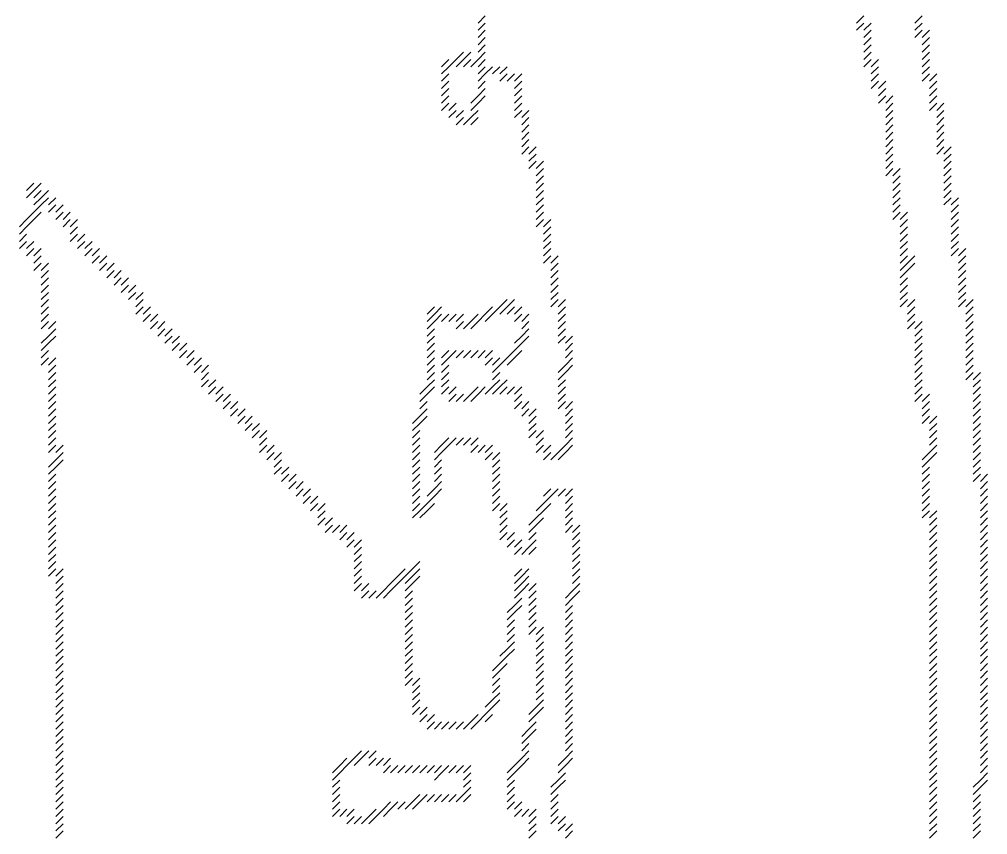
# Model space of a CAD drawing. Header units: metres. Extents: x 5 to 1923, y 5 to 1083.
# Drawn here: x 1333 to 1466, y 451.5 to 563.5 of the extents above; entities that cross this region are included whole.
import ezdxf

# ---------------------------------------------------------------- set-up
doc = ezdxf.new("R2010")
doc.units = ezdxf.units.M

msp = doc.modelspace()

# ---------------------------------------------------------------- linework, layer by layer
for p, q in [((1396, 563), (1397, 564)), ((1448, 563), (1449, 564)), ((1456, 563), (1457, 564)), ((1396, 562), (1397, 563)), ((1448, 562), (1449, 563)), ((1449, 562), (1450, 563)), ((1456, 562), (1457, 563)), ((1396, 561), (1397, 562)), ((1449, 561), (1450, 562)), ((1456, 561), (1457, 562)), ((1457, 561), (1458, 562)), ((1396, 560), (1397, 561)), ((1396, 559), (1397, 560)), ((1449, 560), (1450, 561)), ((1449, 559), (1450, 560)), ((1457, 560), (1458, 561)), ((1457, 559), (1458, 560)), ((1393, 558), (1394, 559)), ((1394, 558), (1395, 559)), ((1396, 558), (1397, 559)), ((1449, 558), (1450, 559)), ((1457, 558), (1458, 559)), ((1391, 557), (1392, 558)), ((1392, 557), (1393, 558)), ((1393, 557), (1394, 558)), ((1394, 557), (1395, 558)), ((1395, 557), (1396, 558)), ((1396, 557), (1397, 558)), ((1449, 557), (1450, 558)), ((1450, 557), (1451, 558)), ((1457, 557), (1458, 558)), ((1391, 556), (1392, 557)), ((1391, 555), (1392, 556)), ((1396, 556), (1397, 557)), ((1396, 555), (1397, 556)), ((1397, 556), (1398, 557)), ((1398, 556), (1399, 557)), ((1399, 556), (1400, 557)), ((1399, 555), (1400, 556)), ((1400, 555), (1401, 556)), ((1401, 555), (1402, 556)), ((1450, 556), (1451, 557)), ((1450, 555), (1451, 556)), ((1457, 556), (1458, 557)), ((1457, 555), (1458, 556)), ((1458, 555), (1459, 556)), ((1391, 554), (1392, 555)), ((1396, 554), (1397, 555)), ((1401, 554), (1402, 555)), ((1450, 554), (1451, 555)), ((1451, 554), (1452, 555)), ((1458, 554), (1459, 555)), ((1391, 553), (1392, 554)), ((1396, 553), (1397, 554)), ((1401, 553), (1402, 554)), ((1451, 553), (1452, 554)), ((1458, 553), (1459, 554)), ((1391, 552), (1392, 553)), ((1391, 551), (1392, 552)), ((1392, 551), (1393, 552)), ((1395, 552), (1396, 553)), ((1395, 551), (1396, 552)), ((1396, 552), (1397, 553)), ((1401, 552), (1402, 553)), ((1401, 551), (1402, 552)), ((1451, 552), (1452, 553)), ((1452, 552), (1453, 553)), ((1452, 551), (1453, 552)), ((1458, 552), (1459, 553)), ((1458, 551), (1459, 552)), ((1459, 551), (1460, 552)), ((1392, 550), (1393, 551)), ((1393, 550), (1394, 551)), ((1395, 550), (1396, 551)), ((1401, 550), (1402, 551)), ((1402, 550), (1403, 551)), ((1452, 550), (1453, 551)), ((1459, 550), (1460, 551)), ((1393, 549), (1394, 550)), ((1394, 549), (1395, 550)), ((1395, 549), (1396, 550)), ((1402, 549), (1403, 550)), ((1452, 549), (1453, 550)), ((1459, 549), (1460, 550)), ((1402, 548), (1403, 549)), ((1402, 547), (1403, 548)), ((1452, 548), (1453, 549)), ((1452, 547), (1453, 548)), ((1459, 548), (1460, 549)), ((1459, 547), (1460, 548)), ((1402, 546), (1403, 547)), ((1452, 546), (1453, 547)), ((1459, 546), (1460, 547)), ((1402, 545), (1403, 546)), ((1403, 545), (1404, 546)), ((1452, 545), (1453, 546)), ((1459, 545), (1460, 546)), ((1460, 545), (1461, 546)), ((1403, 544), (1404, 545)), ((1403, 543), (1404, 544)), ((1404, 543), (1405, 544)), ((1452, 544), (1453, 545)), ((1452, 543), (1453, 544)), ((1460, 544), (1461, 545)), ((1460, 543), (1461, 544)), ((1404, 542), (1405, 543)), ((1452, 542), (1453, 543)), ((1453, 542), (1454, 543)), ((1460, 542), (1461, 543)), ((1404, 541), (1405, 542)), ((1453, 541), (1454, 542)), ((1460, 541), (1461, 542)), ((1334, 540), (1335, 541)), ((1334, 539), (1335, 540)), ((1335, 540), (1336, 541)), ((1335, 539), (1336, 540)), ((1336, 539), (1337, 540)), ((1404, 540), (1405, 541)), ((1404, 539), (1405, 540)), ((1453, 540), (1454, 541)), ((1453, 539), (1454, 540)), ((1460, 540), (1461, 541)), ((1460, 539), (1461, 540)), ((1335, 538), (1336, 539)), ((1336, 538), (1337, 539)), ((1337, 538), (1338, 539)), ((1404, 538), (1405, 539)), ((1453, 538), (1454, 539)), ((1460, 538), (1461, 539)), ((1461, 538), (1462, 539)), ((1335, 537), (1336, 538)), ((1337, 537), (1338, 538)), ((1338, 537), (1339, 538)), ((1404, 537), (1405, 538)), ((1453, 537), (1454, 538)), ((1461, 537), (1462, 538)), ((1333, 535), (1334, 536)), ((1334, 536), (1335, 537)), ((1334, 535), (1335, 536)), ((1335, 536), (1336, 537)), ((1338, 536), (1339, 537)), ((1339, 536), (1340, 537)), ((1339, 535), (1340, 536)), ((1340, 535), (1341, 536)), ((1404, 536), (1405, 537)), ((1404, 535), (1405, 536)), ((1405, 535), (1406, 536)), ((1453, 536), (1454, 537)), ((1454, 536), (1455, 537)), ((1454, 535), (1455, 536)), ((1461, 536), (1462, 537)), ((1461, 535), (1462, 536)), ((1333, 534), (1334, 535)), ((1340, 534), (1341, 535)), ((1405, 534), (1406, 535)), ((1454, 534), (1455, 535)), ((1461, 534), (1462, 535)), ((1333, 533), (1334, 534)), ((1340, 533), (1341, 534)), ((1341, 533), (1342, 534)), ((1405, 533), (1406, 534)), ((1454, 533), (1455, 534)), ((1461, 533), (1462, 534)), ((1333, 532), (1334, 533)), ((1334, 532), (1335, 533)), ((1334, 531), (1335, 532)), ((1335, 531), (1336, 532)), ((1341, 532), (1342, 533)), ((1342, 532), (1343, 533)), ((1342, 531), (1343, 532)), ((1343, 531), (1344, 532)), ((1405, 532), (1406, 533)), ((1405, 531), (1406, 532)), ((1454, 532), (1455, 533)), ((1454, 531), (1455, 532)), ((1461, 532), (1462, 533)), ((1461, 531), (1462, 532)), ((1462, 531), (1463, 532)), ((1335, 530), (1336, 531)), ((1343, 530), (1344, 531)), ((1344, 530), (1345, 531)), ((1405, 530), (1406, 531)), ((1406, 530), (1407, 531)), ((1454, 530), (1455, 531)), ((1455, 530), (1456, 531)), ((1462, 530), (1463, 531)), ((1335, 529), (1336, 530)), ((1336, 529), (1337, 530)), ((1344, 529), (1345, 530)), ((1345, 529), (1346, 530)), ((1406, 529), (1407, 530)), ((1454, 529), (1455, 530)), ((1455, 529), (1456, 530)), ((1462, 529), (1463, 530)), ((1336, 528), (1337, 529)), ((1345, 528), (1346, 529)), ((1346, 528), (1347, 529)), ((1406, 528), (1407, 529)), ((1454, 528), (1455, 529)), ((1462, 528), (1463, 529)), ((1336, 527), (1337, 528)), ((1336, 526), (1337, 527)), ((1346, 527), (1347, 528)), ((1347, 527), (1348, 528)), ((1347, 526), (1348, 527)), ((1348, 526), (1349, 527)), ((1406, 527), (1407, 528)), ((1406, 526), (1407, 527)), ((1454, 527), (1455, 528)), ((1454, 526), (1455, 527)), ((1462, 527), (1463, 528)), ((1462, 526), (1463, 527)), ((1336, 525), (1337, 526)), ((1348, 525), (1349, 526)), ((1349, 525), (1350, 526)), ((1406, 525), (1407, 526)), ((1454, 525), (1455, 526)), ((1462, 525), (1463, 526)), ((1336, 524), (1337, 525)), ((1349, 524), (1350, 525)), ((1399, 524), (1400, 525)), ((1400, 524), (1401, 525)), ((1406, 524), (1407, 525)), ((1407, 524), (1408, 525)), ((1454, 524), (1455, 525)), ((1455, 524), (1456, 525)), ((1462, 524), (1463, 525)), ((1463, 524), (1464, 525)), ((1336, 523), (1337, 524)), ((1336, 522), (1337, 523)), ((1349, 523), (1350, 524)), ((1350, 523), (1351, 524)), ((1350, 522), (1351, 523)), ((1351, 522), (1352, 523)), ((1389, 523), (1390, 524)), ((1389, 522), (1390, 523)), ((1390, 523), (1391, 524)), ((1390, 522), (1391, 523)), ((1391, 522), (1392, 523)), ((1392, 522), (1393, 523)), ((1393, 522), (1394, 523)), ((1395, 522), (1396, 523)), ((1396, 522), (1397, 523)), ((1397, 523), (1398, 524)), ((1397, 522), (1398, 523)), ((1398, 523), (1399, 524)), ((1399, 523), (1400, 524)), ((1400, 523), (1401, 524)), ((1401, 523), (1402, 524)), ((1401, 522), (1402, 523)), ((1402, 522), (1403, 523)), ((1407, 523), (1408, 524)), ((1407, 522), (1408, 523)), ((1455, 523), (1456, 524)), ((1455, 522), (1456, 523)), ((1463, 523), (1464, 524)), ((1463, 522), (1464, 523)), ((1336, 521), (1337, 522)), ((1337, 521), (1338, 522)), ((1351, 521), (1352, 522)), ((1352, 521), (1353, 522)), ((1389, 521), (1390, 522)), ((1393, 521), (1394, 522)), ((1394, 521), (1395, 522)), ((1395, 521), (1396, 522)), ((1402, 521), (1403, 522)), ((1407, 521), (1408, 522)), ((1455, 521), (1456, 522)), ((1456, 521), (1457, 522)), ((1463, 521), (1464, 522)), ((1337, 520), (1338, 521)), ((1352, 520), (1353, 521)), ((1353, 520), (1354, 521)), ((1389, 520), (1390, 521)), ((1402, 520), (1403, 521)), ((1407, 520), (1408, 521)), ((1456, 520), (1457, 521)), ((1463, 520), (1464, 521)), ((1336, 519), (1337, 520)), ((1336, 518), (1337, 519)), ((1337, 519), (1338, 520)), ((1353, 519), (1354, 520)), ((1354, 519), (1355, 520)), ((1354, 518), (1355, 519)), ((1355, 518), (1356, 519)), ((1389, 519), (1390, 520)), ((1389, 518), (1390, 519)), ((1401, 519), (1402, 520)), ((1401, 518), (1402, 519)), ((1402, 519), (1403, 520)), ((1407, 519), (1408, 520)), ((1408, 519), (1409, 520)), ((1408, 518), (1409, 519)), ((1456, 519), (1457, 520)), ((1456, 518), (1457, 519)), ((1463, 519), (1464, 520)), ((1463, 518), (1464, 519)), ((1336, 517), (1337, 518)), ((1355, 517), (1356, 518)), ((1356, 517), (1357, 518)), ((1389, 517), (1390, 518)), ((1391, 517), (1392, 518)), ((1392, 517), (1393, 518)), ((1393, 517), (1394, 518)), ((1394, 517), (1395, 518)), ((1395, 517), (1396, 518)), ((1396, 517), (1397, 518)), ((1397, 517), (1398, 518)), ((1400, 517), (1401, 518)), ((1401, 517), (1402, 518)), ((1408, 517), (1409, 518)), ((1456, 517), (1457, 518)), ((1463, 517), (1464, 518)), ((1336, 516), (1337, 517)), ((1337, 516), (1338, 517)), ((1356, 516), (1357, 517)), ((1357, 516), (1358, 517)), ((1389, 516), (1390, 517)), ((1391, 516), (1392, 517)), ((1397, 516), (1398, 517)), ((1398, 516), (1399, 517)), ((1399, 516), (1400, 517)), ((1400, 516), (1401, 517)), ((1408, 516), (1409, 517)), ((1456, 516), (1457, 517)), ((1463, 516), (1464, 517)), ((1337, 515), (1338, 516)), ((1337, 514), (1338, 515)), ((1357, 515), (1358, 516)), ((1358, 515), (1359, 516)), ((1358, 514), (1359, 515)), ((1389, 515), (1390, 516)), ((1389, 514), (1390, 515)), ((1391, 515), (1392, 516)), ((1391, 514), (1392, 515)), ((1398, 515), (1399, 516)), ((1398, 514), (1399, 515)), ((1407, 515), (1408, 516)), ((1407, 514), (1408, 515)), ((1408, 515), (1409, 516)), ((1456, 515), (1457, 516)), ((1456, 514), (1457, 515)), ((1463, 515), (1464, 516)), ((1463, 514), (1464, 515)), ((1464, 514), (1465, 515)), ((1337, 513), (1338, 514)), ((1358, 513), (1359, 514)), ((1359, 513), (1360, 514)), ((1389, 513), (1390, 514)), ((1391, 513), (1392, 514)), ((1398, 513), (1399, 514)), ((1399, 513), (1400, 514)), ((1407, 513), (1408, 514)), ((1456, 513), (1457, 514)), ((1464, 513), (1465, 514)), ((1337, 512), (1338, 513)), ((1359, 512), (1360, 513)), ((1360, 512), (1361, 513)), ((1388, 512), (1389, 513)), ((1389, 512), (1390, 513)), ((1391, 512), (1392, 513)), ((1392, 512), (1393, 513)), ((1395, 512), (1396, 513)), ((1396, 512), (1397, 513)), ((1397, 512), (1398, 513)), ((1398, 512), (1399, 513)), ((1399, 512), (1400, 513)), ((1400, 512), (1401, 513)), ((1401, 512), (1402, 513)), ((1407, 512), (1408, 513)), ((1456, 512), (1457, 513)), ((1464, 512), (1465, 513)), ((1337, 511), (1338, 512)), ((1337, 510), (1338, 511)), ((1360, 511), (1361, 512)), ((1361, 511), (1362, 512)), ((1361, 510), (1362, 511)), ((1362, 510), (1363, 511)), ((1388, 511), (1389, 512)), ((1388, 510), (1389, 511)), ((1392, 511), (1393, 512)), ((1393, 511), (1394, 512)), ((1394, 511), (1395, 512)), ((1395, 511), (1396, 512)), ((1401, 511), (1402, 512)), ((1401, 510), (1402, 511)), ((1402, 510), (1403, 511)), ((1407, 511), (1408, 512)), ((1407, 510), (1408, 511)), ((1408, 510), (1409, 511)), ((1456, 511), (1457, 512)), ((1457, 511), (1458, 512)), ((1457, 510), (1458, 511)), ((1464, 511), (1465, 512)), ((1464, 510), (1465, 511)), ((1337, 509), (1338, 510)), ((1362, 509), (1363, 510)), ((1363, 509), (1364, 510)), ((1388, 509), (1389, 510)), ((1402, 509), (1403, 510)), ((1403, 509), (1404, 510)), ((1408, 509), (1409, 510)), ((1457, 509), (1458, 510)), ((1464, 509), (1465, 510)), ((1337, 508), (1338, 509)), ((1363, 508), (1364, 509)), ((1364, 508), (1365, 509)), ((1387, 508), (1388, 509)), ((1388, 508), (1389, 509)), ((1403, 508), (1404, 509)), ((1408, 508), (1409, 509)), ((1457, 508), (1458, 509)), ((1458, 508), (1459, 509)), ((1464, 508), (1465, 509)), ((1337, 507), (1338, 508)), ((1337, 506), (1338, 507)), ((1364, 507), (1365, 508)), ((1365, 507), (1366, 508)), ((1365, 506), (1366, 507)), ((1366, 506), (1367, 507)), ((1387, 507), (1388, 508)), ((1387, 506), (1388, 507)), ((1403, 507), (1404, 508)), ((1403, 506), (1404, 507)), ((1404, 506), (1405, 507)), ((1408, 507), (1409, 508)), ((1408, 506), (1409, 507)), ((1458, 507), (1459, 508)), ((1458, 506), (1459, 507)), ((1464, 507), (1465, 508)), ((1464, 506), (1465, 507)), ((1337, 505), (1338, 506)), ((1366, 505), (1367, 506)), ((1387, 505), (1388, 506)), ((1391, 505), (1392, 506)), ((1392, 505), (1393, 506)), ((1393, 505), (1394, 506)), ((1394, 505), (1395, 506)), ((1395, 505), (1396, 506)), ((1404, 505), (1405, 506)), ((1408, 505), (1409, 506)), ((1458, 505), (1459, 506)), ((1464, 505), (1465, 506)), ((1337, 504), (1338, 505)), ((1338, 504), (1339, 505)), ((1366, 504), (1367, 505)), ((1367, 504), (1368, 505)), ((1387, 504), (1388, 505)), ((1390, 504), (1391, 505)), ((1391, 504), (1392, 505)), ((1395, 504), (1396, 505)), ((1396, 504), (1397, 505)), ((1397, 504), (1398, 505)), ((1404, 504), (1405, 505)), ((1405, 504), (1406, 505)), ((1407, 504), (1408, 505)), ((1408, 504), (1409, 505)), ((1458, 504), (1459, 505)), ((1464, 504), (1465, 505)), ((1337, 502), (1338, 503)), ((1338, 503), (1339, 504)), ((1338, 502), (1339, 503)), ((1367, 503), (1368, 504)), ((1368, 503), (1369, 504)), ((1368, 502), (1369, 503)), ((1387, 503), (1388, 504)), ((1387, 502), (1388, 503)), ((1390, 503), (1391, 504)), ((1390, 502), (1391, 503)), ((1397, 503), (1398, 504)), ((1398, 503), (1399, 504)), ((1398, 502), (1399, 503)), ((1405, 503), (1406, 504)), ((1406, 503), (1407, 504)), ((1407, 503), (1408, 504)), ((1457, 503), (1458, 504)), ((1457, 502), (1458, 503)), ((1458, 503), (1459, 504)), ((1464, 503), (1465, 504)), ((1464, 502), (1465, 503)), ((1337, 501), (1338, 502)), ((1368, 501), (1369, 502)), ((1369, 501), (1370, 502)), ((1387, 501), (1388, 502)), ((1390, 501), (1391, 502)), ((1398, 501), (1399, 502)), ((1457, 501), (1458, 502)), ((1464, 501), (1465, 502)), ((1337, 500), (1338, 501)), ((1369, 500), (1370, 501)), ((1370, 500), (1371, 501)), ((1387, 500), (1388, 501)), ((1390, 500), (1391, 501)), ((1398, 500), (1399, 501)), ((1457, 500), (1458, 501)), ((1464, 500), (1465, 501)), ((1465, 500), (1466, 501)), ((1337, 499), (1338, 500)), ((1337, 498), (1338, 499)), ((1370, 499), (1371, 500)), ((1371, 499), (1372, 500)), ((1371, 498), (1372, 499)), ((1372, 498), (1373, 499)), ((1387, 499), (1388, 500)), ((1387, 498), (1388, 499)), ((1389, 498), (1390, 499)), ((1390, 499), (1391, 500)), ((1390, 498), (1391, 499)), ((1398, 499), (1399, 500)), ((1398, 498), (1399, 499)), ((1405, 498), (1406, 499)), ((1406, 498), (1407, 499)), ((1407, 498), (1408, 499)), ((1408, 498), (1409, 499)), ((1457, 499), (1458, 500)), ((1457, 498), (1458, 499)), ((1465, 499), (1466, 500)), ((1465, 498), (1466, 499)), ((1337, 497), (1338, 498)), ((1372, 497), (1373, 498)), ((1373, 497), (1374, 498)), ((1387, 497), (1388, 498)), ((1389, 497), (1390, 498)), ((1398, 497), (1399, 498)), ((1405, 497), (1406, 498)), ((1408, 497), (1409, 498)), ((1457, 497), (1458, 498)), ((1465, 497), (1466, 498)), ((1337, 496), (1338, 497)), ((1373, 496), (1374, 497)), ((1374, 496), (1375, 497)), ((1387, 496), (1388, 497)), ((1388, 496), (1389, 497)), ((1389, 496), (1390, 497)), ((1398, 496), (1399, 497)), ((1399, 496), (1400, 497)), ((1404, 496), (1405, 497)), ((1405, 496), (1406, 497)), ((1408, 496), (1409, 497)), ((1457, 496), (1458, 497)), ((1465, 496), (1466, 497)), ((1337, 495), (1338, 496)), ((1337, 494), (1338, 495)), ((1374, 495), (1375, 496)), ((1374, 494), (1375, 495)), ((1375, 494), (1376, 495)), ((1387, 495), (1388, 496)), ((1388, 495), (1389, 496)), ((1399, 495), (1400, 496)), ((1399, 494), (1400, 495)), ((1403, 494), (1404, 495)), ((1404, 495), (1405, 496)), ((1404, 494), (1405, 495)), ((1408, 495), (1409, 496)), ((1408, 494), (1409, 495)), ((1457, 495), (1458, 496)), ((1458, 495), (1459, 496)), ((1458, 494), (1459, 495)), ((1465, 495), (1466, 496)), ((1465, 494), (1466, 495)), ((1337, 493), (1338, 494)), ((1375, 493), (1376, 494)), ((1376, 493), (1377, 494)), ((1377, 493), (1378, 494)), ((1399, 493), (1400, 494)), ((1403, 493), (1404, 494)), ((1408, 493), (1409, 494)), ((1409, 493), (1410, 494)), ((1458, 493), (1459, 494)), ((1465, 493), (1466, 494)), ((1337, 492), (1338, 493)), ((1377, 492), (1378, 493)), ((1378, 492), (1379, 493)), ((1399, 492), (1400, 493)), ((1400, 492), (1401, 493)), ((1403, 492), (1404, 493)), ((1409, 492), (1410, 493)), ((1458, 492), (1459, 493)), ((1465, 492), (1466, 493)), ((1337, 491), (1338, 492)), ((1337, 490), (1338, 491)), ((1378, 491), (1379, 492)), ((1379, 491), (1380, 492)), ((1379, 490), (1380, 491)), ((1400, 491), (1401, 492)), ((1401, 491), (1402, 492)), ((1401, 490), (1402, 491)), ((1402, 490), (1403, 491)), ((1403, 491), (1404, 492)), ((1403, 490), (1404, 491)), ((1409, 491), (1410, 492)), ((1409, 490), (1410, 491)), ((1458, 491), (1459, 492)), ((1458, 490), (1459, 491)), ((1465, 491), (1466, 492)), ((1465, 490), (1466, 491)), ((1337, 489), (1338, 490)), ((1379, 489), (1380, 490)), ((1409, 489), (1410, 490)), ((1458, 489), (1459, 490)), ((1465, 489), (1466, 490)), ((1337, 488), (1338, 489)), ((1379, 488), (1380, 489)), ((1387, 488), (1388, 489)), ((1409, 488), (1410, 489)), ((1458, 488), (1459, 489)), ((1465, 488), (1466, 489)), ((1337, 487), (1338, 488)), ((1338, 487), (1339, 488)), ((1338, 486), (1339, 487)), ((1379, 487), (1380, 488)), ((1379, 486), (1380, 487)), ((1384, 486), (1385, 487)), ((1385, 487), (1386, 488)), ((1385, 486), (1386, 487)), ((1386, 487), (1387, 488)), ((1386, 486), (1387, 487)), ((1387, 487), (1388, 488)), ((1387, 486), (1388, 487)), ((1401, 487), (1402, 488)), ((1401, 486), (1402, 487)), ((1402, 487), (1403, 488)), ((1402, 486), (1403, 487)), ((1409, 487), (1410, 488)), ((1409, 486), (1410, 487)), ((1458, 487), (1459, 488)), ((1458, 486), (1459, 487)), ((1465, 487), (1466, 488)), ((1465, 486), (1466, 487)), ((1338, 485), (1339, 486)), ((1379, 485), (1380, 486)), ((1380, 485), (1381, 486)), ((1383, 485), (1384, 486)), ((1384, 485), (1385, 486)), ((1386, 485), (1387, 486)), ((1401, 485), (1402, 486)), ((1402, 485), (1403, 486)), ((1403, 485), (1404, 486)), ((1409, 485), (1410, 486)), ((1458, 485), (1459, 486)), ((1465, 485), (1466, 486)), ((1338, 484), (1339, 485)), ((1380, 484), (1381, 485)), ((1381, 484), (1382, 485)), ((1382, 484), (1383, 485)), ((1383, 484), (1384, 485)), ((1386, 484), (1387, 485)), ((1401, 484), (1402, 485)), ((1403, 484), (1404, 485)), ((1408, 484), (1409, 485)), ((1409, 484), (1410, 485)), ((1458, 484), (1459, 485)), ((1465, 484), (1466, 485)), ((1338, 483), (1339, 484)), ((1338, 482), (1339, 483)), ((1386, 483), (1387, 484)), ((1386, 482), (1387, 483)), ((1400, 482), (1401, 483)), ((1401, 483), (1402, 484)), ((1401, 482), (1402, 483)), ((1403, 483), (1404, 484)), ((1403, 482), (1404, 483)), ((1408, 483), (1409, 484)), ((1408, 482), (1409, 483)), ((1458, 483), (1459, 484)), ((1458, 482), (1459, 483)), ((1465, 483), (1466, 484)), ((1465, 482), (1466, 483)), ((1338, 481), (1339, 482)), ((1386, 481), (1387, 482)), ((1400, 481), (1401, 482)), ((1403, 481), (1404, 482)), ((1408, 481), (1409, 482)), ((1458, 481), (1459, 482)), ((1465, 481), (1466, 482)), ((1338, 480), (1339, 481)), ((1386, 480), (1387, 481)), ((1400, 480), (1401, 481)), ((1403, 480), (1404, 481)), ((1408, 480), (1409, 481)), ((1458, 480), (1459, 481)), ((1465, 480), (1466, 481)), ((1338, 479), (1339, 480)), ((1338, 478), (1339, 479)), ((1386, 479), (1387, 480)), ((1386, 478), (1387, 479)), ((1400, 479), (1401, 480)), ((1400, 478), (1401, 479)), ((1403, 479), (1404, 480)), ((1404, 479), (1405, 480)), ((1404, 478), (1405, 479)), ((1408, 479), (1409, 480)), ((1408, 478), (1409, 479)), ((1458, 479), (1459, 480)), ((1458, 478), (1459, 479)), ((1465, 479), (1466, 480)), ((1465, 478), (1466, 479)), ((1338, 477), (1339, 478)), ((1386, 477), (1387, 478)), ((1400, 477), (1401, 478)), ((1404, 477), (1405, 478)), ((1408, 477), (1409, 478)), ((1458, 477), (1459, 478)), ((1465, 477), (1466, 478)), ((1338, 476), (1339, 477)), ((1386, 476), (1387, 477)), ((1399, 476), (1400, 477)), ((1400, 476), (1401, 477)), ((1404, 476), (1405, 477)), ((1408, 476), (1409, 477)), ((1458, 476), (1459, 477)), ((1465, 476), (1466, 477)), ((1338, 475), (1339, 476)), ((1338, 474), (1339, 475)), ((1386, 475), (1387, 476)), ((1386, 474), (1387, 475)), ((1398, 474), (1399, 475)), ((1399, 475), (1400, 476)), ((1399, 474), (1400, 475)), ((1404, 475), (1405, 476)), ((1404, 474), (1405, 475)), ((1408, 475), (1409, 476)), ((1408, 474), (1409, 475)), ((1458, 475), (1459, 476)), ((1458, 474), (1459, 475)), ((1465, 475), (1466, 476)), ((1465, 474), (1466, 475)), ((1338, 473), (1339, 474)), ((1386, 473), (1387, 474)), ((1398, 473), (1399, 474)), ((1404, 473), (1405, 474)), ((1408, 473), (1409, 474)), ((1458, 473), (1459, 474)), ((1465, 473), (1466, 474)), ((1338, 472), (1339, 473)), ((1386, 472), (1387, 473)), ((1387, 472), (1388, 473)), ((1398, 472), (1399, 473)), ((1404, 472), (1405, 473)), ((1408, 472), (1409, 473)), ((1458, 472), (1459, 473)), ((1465, 472), (1466, 473)), ((1338, 471), (1339, 472)), ((1338, 470), (1339, 471)), ((1387, 471), (1388, 472)), ((1387, 470), (1388, 471)), ((1398, 471), (1399, 472)), ((1398, 470), (1399, 471)), ((1404, 471), (1405, 472)), ((1404, 470), (1405, 471)), ((1408, 471), (1409, 472)), ((1408, 470), (1409, 471)), ((1458, 471), (1459, 472)), ((1458, 470), (1459, 471)), ((1465, 471), (1466, 472)), ((1465, 470), (1466, 471)), ((1338, 469), (1339, 470)), ((1387, 469), (1388, 470)), ((1397, 469), (1398, 470)), ((1398, 469), (1399, 470)), ((1404, 469), (1405, 470)), ((1408, 469), (1409, 470)), ((1458, 469), (1459, 470)), ((1465, 469), (1466, 470)), ((1338, 468), (1339, 469)), ((1387, 468), (1388, 469)), ((1388, 468), (1389, 469)), ((1397, 468), (1398, 469)), ((1403, 468), (1404, 469)), ((1404, 468), (1405, 469)), ((1408, 468), (1409, 469)), ((1458, 468), (1459, 469)), ((1465, 468), (1466, 469)), ((1338, 467), (1339, 468)), ((1338, 466), (1339, 467)), ((1388, 467), (1389, 468)), ((1389, 467), (1390, 468)), ((1389, 466), (1390, 467)), ((1390, 466), (1391, 467)), ((1391, 466), (1392, 467)), ((1392, 466), (1393, 467)), ((1393, 466), (1394, 467)), ((1394, 466), (1395, 467)), ((1395, 467), (1396, 468)), ((1395, 466), (1396, 467)), ((1396, 467), (1397, 468)), ((1397, 467), (1398, 468)), ((1403, 467), (1404, 468)), ((1403, 466), (1404, 467)), ((1408, 467), (1409, 468)), ((1408, 466), (1409, 467)), ((1458, 467), (1459, 468)), ((1458, 466), (1459, 467)), ((1465, 467), (1466, 468)), ((1465, 466), (1466, 467)), ((1338, 465), (1339, 466)), ((1402, 465), (1403, 466)), ((1403, 465), (1404, 466)), ((1408, 465), (1409, 466)), ((1458, 465), (1459, 466)), ((1465, 465), (1466, 466)), ((1338, 464), (1339, 465)), ((1402, 464), (1403, 465)), ((1408, 464), (1409, 465)), ((1458, 464), (1459, 465)), ((1465, 464), (1466, 465)), ((1338, 463), (1339, 464)), ((1338, 462), (1339, 463)), ((1379, 462), (1380, 463)), ((1380, 462), (1381, 463)), ((1381, 462), (1382, 463)), ((1402, 463), (1403, 464)), ((1402, 462), (1403, 463)), ((1408, 463), (1409, 464)), ((1408, 462), (1409, 463)), ((1458, 463), (1459, 464)), ((1458, 462), (1459, 463)), ((1465, 463), (1466, 464)), ((1465, 462), (1466, 463)), ((1338, 461), (1339, 462)), ((1377, 461), (1378, 462)), ((1378, 461), (1379, 462)), ((1379, 461), (1380, 462)), ((1381, 461), (1382, 462)), ((1382, 461), (1383, 462)), ((1383, 461), (1384, 462)), ((1401, 461), (1402, 462)), ((1402, 461), (1403, 462)), ((1407, 461), (1408, 462)), ((1408, 461), (1409, 462)), ((1458, 461), (1459, 462)), ((1465, 461), (1466, 462)), ((1338, 460), (1339, 461)), ((1376, 460), (1377, 461)), ((1377, 460), (1378, 461)), ((1383, 460), (1384, 461)), ((1384, 460), (1385, 461)), ((1385, 460), (1386, 461)), ((1386, 460), (1387, 461)), ((1387, 460), (1388, 461)), ((1388, 460), (1389, 461)), ((1389, 460), (1390, 461)), ((1390, 460), (1391, 461)), ((1391, 460), (1392, 461)), ((1392, 460), (1393, 461)), ((1393, 460), (1394, 461)), ((1394, 460), (1395, 461)), ((1400, 460), (1401, 461)), ((1401, 460), (1402, 461)), ((1407, 460), (1408, 461)), ((1458, 460), (1459, 461)), ((1465, 460), (1466, 461)), ((1338, 459), (1339, 460)), ((1338, 458), (1339, 459)), ((1376, 459), (1377, 460)), ((1376, 458), (1377, 459)), ((1390, 459), (1391, 460)), ((1394, 459), (1395, 460)), ((1394, 458), (1395, 459)), ((1400, 459), (1401, 460)), ((1400, 458), (1401, 459)), ((1406, 458), (1407, 459)), ((1407, 459), (1408, 460)), ((1407, 458), (1408, 459)), ((1458, 459), (1459, 460)), ((1458, 458), (1459, 459)), ((1464, 458), (1465, 459)), ((1465, 459), (1466, 460)), ((1465, 458), (1466, 459)), ((1338, 457), (1339, 458)), ((1376, 457), (1377, 458)), ((1394, 457), (1395, 458)), ((1400, 457), (1401, 458)), ((1406, 457), (1407, 458)), ((1458, 457), (1459, 458)), ((1464, 457), (1465, 458)), ((1338, 456), (1339, 457)), ((1376, 456), (1377, 457)), ((1387, 456), (1388, 457)), ((1388, 456), (1389, 457)), ((1389, 456), (1390, 457)), ((1390, 456), (1391, 457)), ((1391, 456), (1392, 457)), ((1392, 456), (1393, 457)), ((1393, 456), (1394, 457)), ((1394, 456), (1395, 457)), ((1400, 456), (1401, 457)), ((1406, 456), (1407, 457)), ((1458, 456), (1459, 457)), ((1464, 456), (1465, 457)), ((1338, 455), (1339, 456)), ((1338, 454), (1339, 455)), ((1376, 455), (1377, 456)), ((1376, 454), (1377, 455)), ((1377, 454), (1378, 455)), ((1378, 454), (1379, 455)), ((1381, 454), (1382, 455)), ((1382, 454), (1383, 455)), ((1383, 455), (1384, 456)), ((1383, 454), (1384, 455)), ((1384, 455), (1385, 456)), ((1385, 455), (1386, 456)), ((1386, 455), (1387, 456)), ((1387, 455), (1388, 456)), ((1400, 455), (1401, 456)), ((1401, 455), (1402, 456)), ((1401, 454), (1402, 455)), ((1402, 454), (1403, 455)), ((1403, 454), (1404, 455)), ((1406, 455), (1407, 456)), ((1406, 454), (1407, 455)), ((1458, 455), (1459, 456)), ((1458, 454), (1459, 455)), ((1464, 455), (1465, 456)), ((1464, 454), (1465, 455)), ((1338, 453), (1339, 454)), ((1378, 453), (1379, 454)), ((1379, 453), (1380, 454)), ((1380, 453), (1381, 454)), ((1381, 453), (1382, 454)), ((1403, 453), (1404, 454)), ((1406, 453), (1407, 454)), ((1407, 453), (1408, 454)), ((1458, 453), (1459, 454)), ((1464, 453), (1465, 454)), ((1338, 452), (1339, 453)), ((1403, 452), (1404, 453)), ((1407, 452), (1408, 453)), ((1408, 452), (1409, 453)), ((1458, 452), (1459, 453)), ((1464, 452), (1465, 453)), ((1338, 451), (1339, 452)), ((1403, 451), (1404, 452)), ((1408, 451), (1409, 452)), ((1458, 451), (1459, 452)), ((1464, 451), (1465, 452))]:
    msp.add_line(p, q)

doc.saveas('drawing.dxf')
